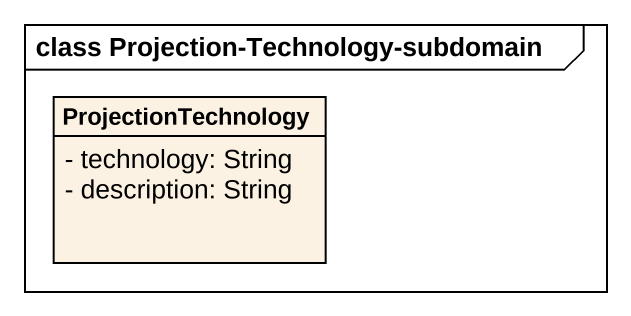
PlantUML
@startuml
mainframe class Projection-Technology-subdomain
hide circle
hide empty members
skinparam classAttributeIconSize 0
class ProjectionTechnology {
  - technology: String
  - description: String
}
@enduml
